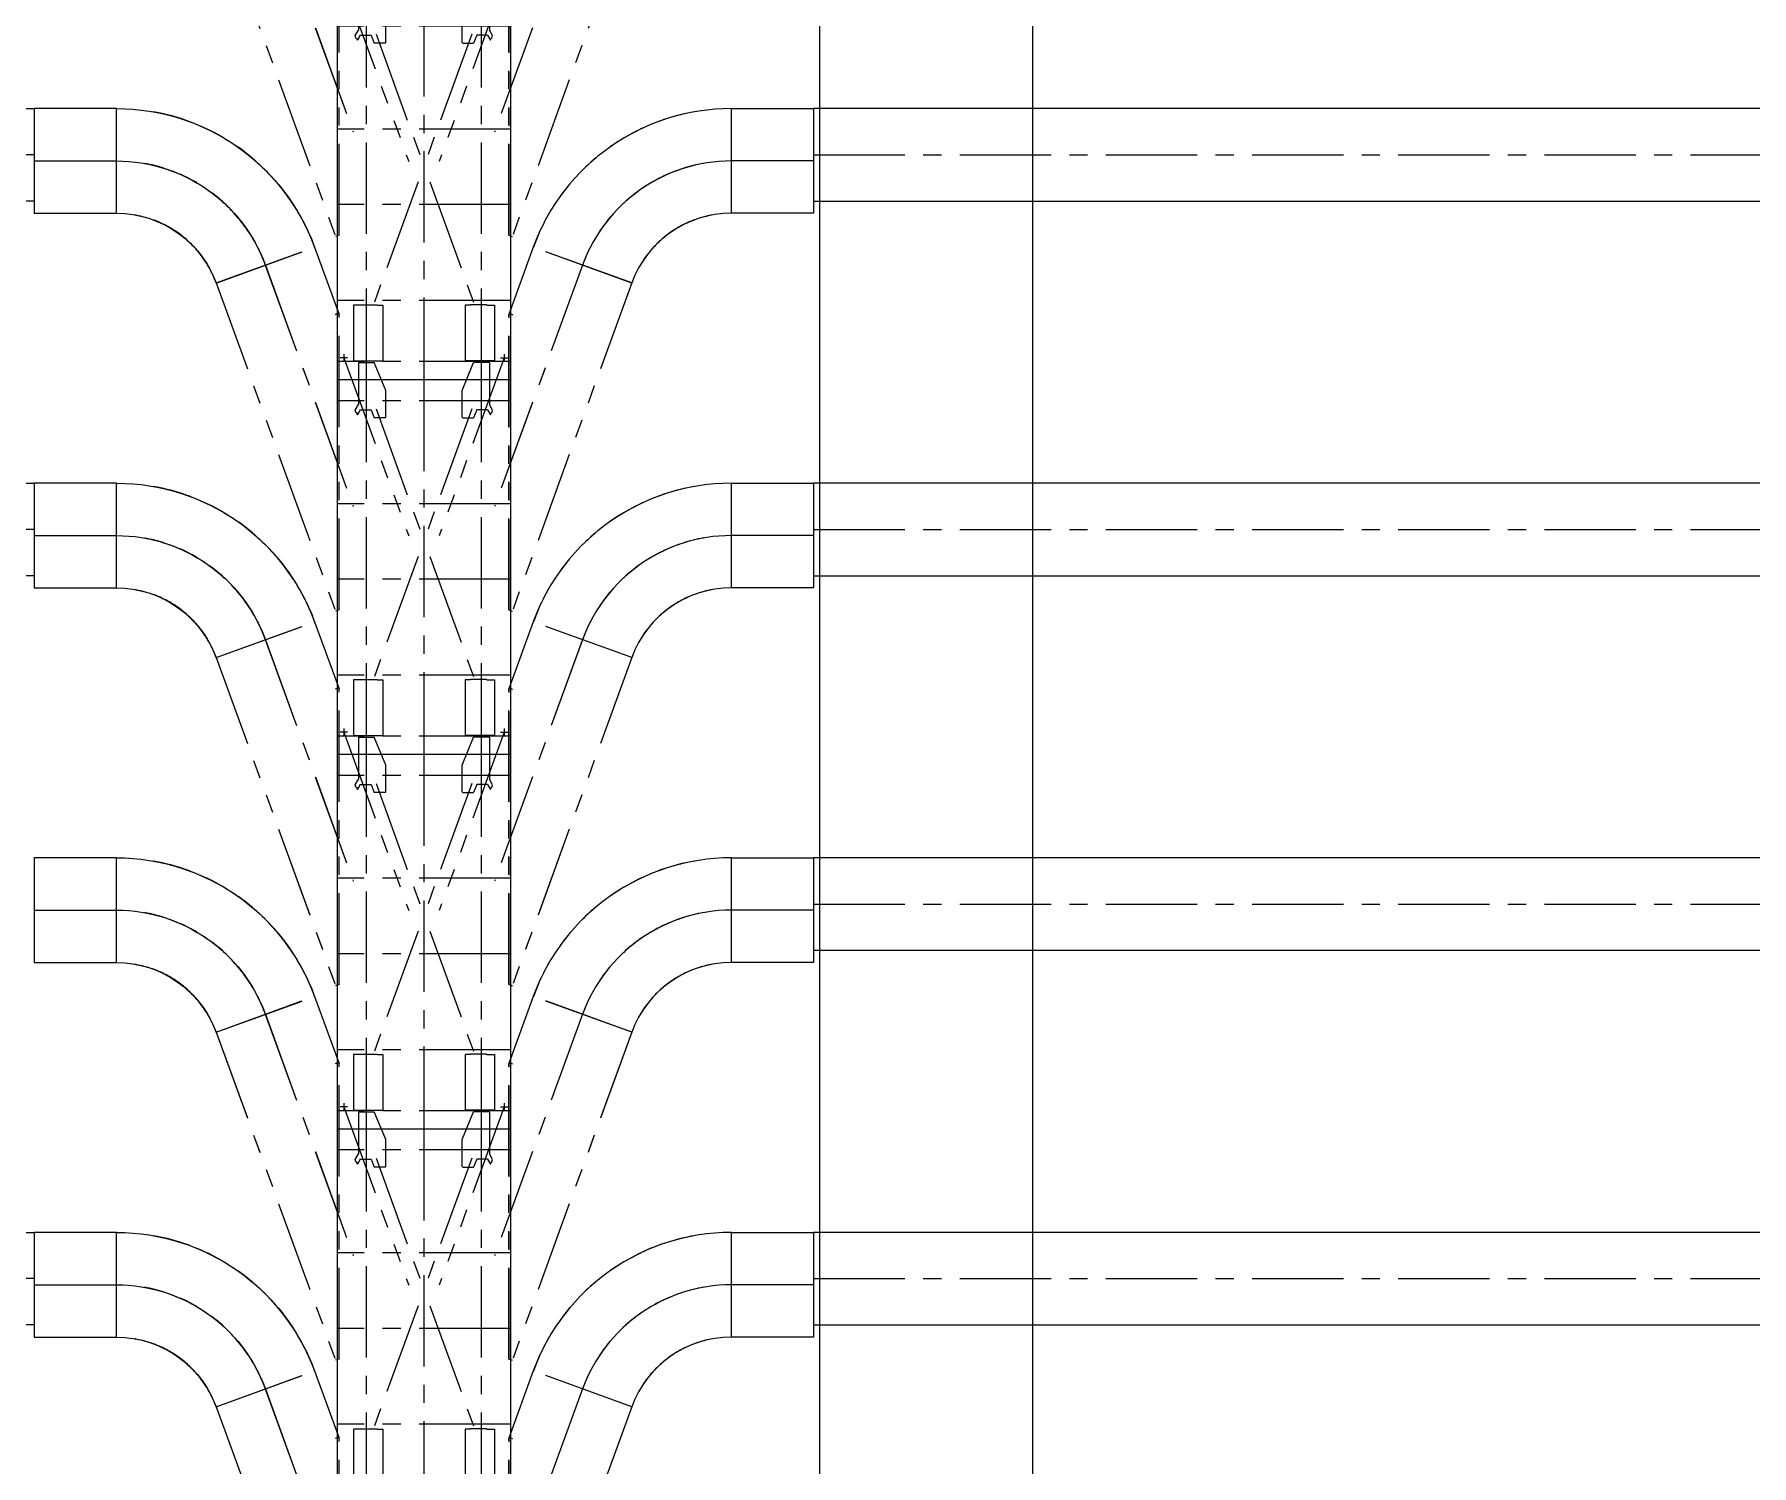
# Model space of a CAD drawing. Extents: x -40736 to 716455, y -65544 to 37405.
# Drawn here: x 340571 to 341981, y -39596 to -38420 of the extents above; entities that cross this region are included whole.
import ezdxf

# ---------------------------------------------------------------- set-up
doc = ezdxf.new("R2010")
doc.units = 0
doc.header["$LTSCALE"] = 600
doc.header["$MEASUREMENT"] = 0
doc.linetypes.add('CENTER', pattern=[2, 1.25, -0.25, 0.25, -0.25])
doc.linetypes.add('PHANTOM', pattern=[2.5, 1.25, -0.25, 0.25, -0.25, 0.25, -0.25])
doc.layers.get('0').update_dxf_attribs({"linetype": 'CONTINUOUS'})
for name, color, linetype in [('0-架台', 232, 'CONTINUOUS'), ('001', 7, 'CONTINUOUS'), ('底圖', 253, 'CONTINUOUS'), ('規劃圖', 253, 'CONTINUOUS')]:
    doc.layers.add(name, color=color, linetype=linetype)

# ---------------------------------------------------------------- blocks, each defined once
blk = doc.blocks.new('platform')
at = {"layer": '0-架台'}
blk.add_line((3250, -10894), (3250, 147292), dxfattribs=at)
blk = doc.blocks.new('HAITI-3-38')
at = {"layer": '001', "linetype": 'CENTER'}
for p, q in [((62828.775512, 101974.159575), (62888.775512, 101974.159575)), ((62858.775512, 101944.159575), (62858.775512, 102004.159575)), ((62858.775512, 100688.159575), (62858.775512, 100628.159575)), ((62828.775512, 100658.159575), (62888.775512, 100658.159575))]:
    blk.add_line(p, q, dxfattribs=at)
at = {"layer": '001', "color": 6, "linetype": 'PHANTOM'}
for p, q in [((62858.775512, 101974.159575), (64323.071035, 101441.199591)), ((62898.566799, 101852.159575), (62900.566799, 101854.159575)), ((62898.566799, 101852.159575), (62898.566799, 101724.159575)), ((62900.566799, 101854.159575), (63244.528323, 101854.159575)), ((63289.528323, 101880.140337), (63244.528323, 101854.159575)), ((63287.566799, 101838.593332), (63328.678958, 101862.329448)), ((63287.566799, 101838.593332), (63287.566799, 101749.159575)), ((63310.018704, 101874.649956), (63289.528323, 101880.140337)), ((63317.518704, 101861.659575), (63310.018704, 101874.649956)), ((63323.147869, 101864.909575), (63317.518704, 101861.659575)), ((63327.928958, 101863.628486), (63323.147869, 101864.909575)), ((63328.678958, 101862.329448), (63327.928958, 101863.628486)), ((65505.566799, 101831.409575), (65502.566799, 101829.159575)), ((65502.566799, 101829.159575), (65502.566799, 101699.159575)), ((65505.566799, 101894.159575), (65962.566799, 101894.159575)), ((65505.566799, 101831.409575), (65505.566799, 101894.159575)), ((65962.566799, 101894.159575), (65962.566799, 101654.159575)), ((63127.566799, 101629.159575), (62898.566799, 101724.159575)), ((63279.808431, 101709.177459), (64287.15892, 101342.531865)), ((63287.566799, 101749.159575), (63352.566799, 101724.159575)), ((63352.566799, 101634.159575), (63352.566799, 101724.159575)), ((64491.956855, 101364.327637), (65502.096953, 101731.988565)), ((65505.566799, 101699.159575), (65502.566799, 101699.159575)), ((65505.566799, 101699.159575), (65505.566799, 101654.159575)), ((63347.566799, 101629.159575), (63127.566799, 101629.159575)), ((63347.566799, 101629.159575), (63352.566799, 101634.159575)), ((65505.566799, 101654.159575), (65962.566799, 101654.159575)), ((63279.808431, 100923.141691), (64287.15892, 101289.787285)), ((64491.956855, 101267.991513), (65502.096953, 100900.330585)), ((62858.775512, 100658.159575), (64323.071035, 101191.11956)), ((63127.566799, 101003.159575), (62898.566799, 100908.159575)), ((63347.566799, 101003.159575), (63127.566799, 101003.159575)), ((63347.566799, 101003.159575), (63352.566799, 100998.159575)), ((63352.566799, 100998.159575), (63352.566799, 100908.159575)), ((65505.566799, 100978.159575), (65962.566799, 100978.159575)), ((65505.566799, 100933.159575), (65505.566799, 100978.159575)), ((65962.566799, 100738.159575), (65962.566799, 100978.159575)), ((62898.566799, 100780.159575), (62898.566799, 100908.159575)), ((63287.566799, 100883.159575), (63352.566799, 100908.159575)), ((63287.566799, 100793.725818), (63287.566799, 100883.159575)), ((65505.566799, 100933.159575), (65502.566799, 100933.159575)), ((65502.566799, 100803.159575), (65502.566799, 100933.159575)), ((62898.566799, 100780.159575), (62900.566799, 100778.159575)), ((62900.566799, 100778.159575), (63244.528323, 100778.159575)), ((63289.528323, 100752.178813), (63244.528323, 100778.159575)), ((63287.566799, 100793.725818), (63328.678958, 100769.989702)), ((63310.018704, 100757.669194), (63289.528323, 100752.178813)), ((63317.518704, 100770.659575), (63310.018704, 100757.669194)), ((63323.147869, 100767.409575), (63317.518704, 100770.659575)), ((63327.928958, 100768.690664), (63323.147869, 100767.409575)), ((63328.678958, 100769.989702), (63327.928958, 100768.690664)), ((65505.566799, 100800.909575), (65502.566799, 100803.159575)), ((65505.566799, 100800.909575), (65505.566799, 100738.159575)), ((65505.566799, 100738.159575), (65962.566799, 100738.159575))]:
    blk.add_line(p, q, dxfattribs=at)
at = {"layer": '001', "color": 3}
for p, q in [((63040.666799, 102026.159575), (66117.566799, 102026.159575)), ((63040.666799, 102026.159575), (63040.666799, 100606.159575)), ((66117.566799, 102026.159575), (66117.566799, 100606.159575)), ((66117.566799, 100606.159575), (63040.666799, 100606.159575))]:
    blk.add_line(p, q, dxfattribs=at)
at = {"layer": '001', "color": 2, "linetype": 'CENTER'}
for p, q in [((63212.566799, 102026.159575), (63212.566799, 100606.159575)), ((64058.09228, 102026.159575), (64058.09228, 100606.159575)), ((64678.09228, 102026.159575), (64678.09228, 100606.159575)), ((65465.566799, 102026.159575), (65465.566799, 100606.159575)), ((65967.566799, 102026.159575), (65967.566799, 100606.159575)), ((66117.566799, 101789.159575), (63040.666799, 101789.159575)), ((63040.666799, 101316.159575), (66117.566799, 101316.159575)), ((66117.566799, 100843.159575), (63040.666799, 100843.159575))]:
    blk.add_line(p, q, dxfattribs=at)
blk = doc.blocks.new('HAITI-3-39')
at = {"layer": '001', "linetype": 'CENTER'}
for p, q in [((59751.875512, 101974.159575), (59811.875512, 101974.159575)), ((59781.875512, 101944.159575), (59781.875512, 102004.159575)), ((59781.875512, 100688.159575), (59781.875512, 100628.159575)), ((59751.875512, 100658.159575), (59811.875512, 100658.159575))]:
    blk.add_line(p, q, dxfattribs=at)
at = {"layer": '001', "color": 6, "linetype": 'PHANTOM'}
for p, q in [((59781.875512, 101974.159575), (61246.171035, 101441.199591)), ((59821.666799, 101852.159575), (59823.666799, 101854.159575)), ((59821.666799, 101852.159575), (59821.666799, 101724.159575)), ((59823.666799, 101854.159575), (60167.628323, 101854.159575)), ((60212.628323, 101880.140337), (60167.628323, 101854.159575)), ((60210.666799, 101838.593332), (60251.778958, 101862.329448)), ((60210.666799, 101838.593332), (60210.666799, 101749.159575)), ((60233.118704, 101874.649956), (60212.628323, 101880.140337)), ((60240.618704, 101861.659575), (60233.118704, 101874.649956)), ((60246.247869, 101864.909575), (60240.618704, 101861.659575)), ((60251.028958, 101863.628486), (60246.247869, 101864.909575)), ((60251.778958, 101862.329448), (60251.028958, 101863.628486)), ((62428.666799, 101831.409575), (62425.666799, 101829.159575)), ((62425.666799, 101829.159575), (62425.666799, 101699.159575)), ((62428.666799, 101894.159575), (62885.666799, 101894.159575)), ((62428.666799, 101831.409575), (62428.666799, 101894.159575)), ((62885.666799, 101894.159575), (62885.666799, 101654.159575)), ((60050.666799, 101629.159575), (59821.666799, 101724.159575)), ((60202.908431, 101709.177459), (61210.25892, 101342.531865)), ((60210.666799, 101749.159575), (60275.666799, 101724.159575)), ((60275.666799, 101634.159575), (60275.666799, 101724.159575)), ((61415.056855, 101364.327637), (62425.196953, 101731.988565)), ((62428.666799, 101699.159575), (62425.666799, 101699.159575)), ((62428.666799, 101699.159575), (62428.666799, 101654.159575)), ((60270.666799, 101629.159575), (60050.666799, 101629.159575)), ((60270.666799, 101629.159575), (60275.666799, 101634.159575)), ((62428.666799, 101654.159575), (62885.666799, 101654.159575)), ((60202.908431, 100923.141691), (61210.25892, 101289.787285)), ((61415.056855, 101267.991513), (62425.196953, 100900.330585)), ((59781.875512, 100658.159575), (61246.171035, 101191.11956)), ((60050.666799, 101003.159575), (59821.666799, 100908.159575)), ((60270.666799, 101003.159575), (60050.666799, 101003.159575)), ((60270.666799, 101003.159575), (60275.666799, 100998.159575)), ((60275.666799, 100998.159575), (60275.666799, 100908.159575)), ((62428.666799, 100978.159575), (62885.666799, 100978.159575)), ((62428.666799, 100933.159575), (62428.666799, 100978.159575)), ((62885.666799, 100738.159575), (62885.666799, 100978.159575)), ((59821.666799, 100780.159575), (59821.666799, 100908.159575)), ((60210.666799, 100883.159575), (60275.666799, 100908.159575)), ((60210.666799, 100793.725818), (60210.666799, 100883.159575)), ((62428.666799, 100933.159575), (62425.666799, 100933.159575)), ((62425.666799, 100803.159575), (62425.666799, 100933.159575)), ((59821.666799, 100780.159575), (59823.666799, 100778.159575)), ((59823.666799, 100778.159575), (60167.628323, 100778.159575)), ((60212.628323, 100752.178813), (60167.628323, 100778.159575)), ((60210.666799, 100793.725818), (60251.778958, 100769.989702)), ((60233.118704, 100757.669194), (60212.628323, 100752.178813)), ((60240.618704, 100770.659575), (60233.118704, 100757.669194)), ((60246.247869, 100767.409575), (60240.618704, 100770.659575)), ((60251.028958, 100768.690664), (60246.247869, 100767.409575)), ((60251.778958, 100769.989702), (60251.028958, 100768.690664)), ((62428.666799, 100800.909575), (62425.666799, 100803.159575)), ((62428.666799, 100800.909575), (62428.666799, 100738.159575)), ((62428.666799, 100738.159575), (62885.666799, 100738.159575))]:
    blk.add_line(p, q, dxfattribs=at)
at = {"layer": '001', "color": 3}
for p, q in [((59963.766799, 102026.159575), (63040.666799, 102026.159575)), ((59963.766799, 102026.159575), (59963.766799, 100606.159575)), ((63040.666799, 102026.159575), (63040.666799, 100606.159575)), ((63040.666799, 100606.159575), (59963.766799, 100606.159575))]:
    blk.add_line(p, q, dxfattribs=at)
at = {"layer": '001', "color": 2, "linetype": 'CENTER'}
for p, q in [((60135.666799, 102026.159575), (60135.666799, 100606.159575)), ((60981.19228, 102026.159575), (60981.19228, 100606.159575)), ((61601.19228, 102026.159575), (61601.19228, 100606.159575)), ((62388.666799, 102026.159575), (62388.666799, 100606.159575)), ((62890.666799, 102026.159575), (62890.666799, 100606.159575)), ((63040.666799, 101789.159575), (59963.766799, 101789.159575)), ((59963.766799, 101316.159575), (63040.666799, 101316.159575)), ((63040.666799, 100843.159575), (59963.766799, 100843.159575))]:
    blk.add_line(p, q, dxfattribs=at)
blk = doc.blocks.new('HAITI-3-40')
at = {"layer": '001', "linetype": 'CENTER'}
for p, q in [((56674.975512, 101974.159575), (56734.975512, 101974.159575)), ((56704.975512, 101944.159575), (56704.975512, 102004.159575)), ((56704.975512, 100688.159575), (56704.975512, 100628.159575)), ((56674.975512, 100658.159575), (56734.975512, 100658.159575))]:
    blk.add_line(p, q, dxfattribs=at)
at = {"layer": '001', "color": 6, "linetype": 'PHANTOM'}
for p, q in [((56704.975512, 101974.159575), (58169.271035, 101441.199591)), ((56744.766799, 101852.159575), (56746.766799, 101854.159575)), ((56744.766799, 101852.159575), (56744.766799, 101724.159575)), ((56746.766799, 101854.159575), (57090.728323, 101854.159575)), ((57135.728323, 101880.140337), (57090.728323, 101854.159575)), ((57133.766799, 101838.593332), (57174.878958, 101862.329448)), ((57133.766799, 101838.593332), (57133.766799, 101749.159575)), ((57156.218704, 101874.649956), (57135.728323, 101880.140337)), ((57163.718704, 101861.659575), (57156.218704, 101874.649956)), ((57169.347869, 101864.909575), (57163.718704, 101861.659575)), ((57174.128958, 101863.628486), (57169.347869, 101864.909575)), ((57174.878958, 101862.329448), (57174.128958, 101863.628486)), ((59351.766799, 101831.409575), (59348.766799, 101829.159575)), ((59348.766799, 101829.159575), (59348.766799, 101699.159575)), ((59351.766799, 101894.159575), (59808.766799, 101894.159575)), ((59351.766799, 101831.409575), (59351.766799, 101894.159575)), ((59808.766799, 101894.159575), (59808.766799, 101654.159575)), ((56973.766799, 101629.159575), (56744.766799, 101724.159575)), ((57126.008431, 101709.177459), (58133.35892, 101342.531865)), ((57133.766799, 101749.159575), (57198.766799, 101724.159575)), ((57198.766799, 101634.159575), (57198.766799, 101724.159575)), ((58338.156855, 101364.327637), (59348.296953, 101731.988565)), ((59351.766799, 101699.159575), (59348.766799, 101699.159575)), ((59351.766799, 101699.159575), (59351.766799, 101654.159575)), ((57193.766799, 101629.159575), (56973.766799, 101629.159575)), ((57193.766799, 101629.159575), (57198.766799, 101634.159575)), ((59351.766799, 101654.159575), (59808.766799, 101654.159575)), ((57126.008431, 100923.141691), (58133.35892, 101289.787285)), ((58338.156855, 101267.991513), (59348.296953, 100900.330585)), ((56704.975512, 100658.159575), (58169.271035, 101191.11956)), ((56973.766799, 101003.159575), (56744.766799, 100908.159575)), ((57193.766799, 101003.159575), (56973.766799, 101003.159575)), ((57193.766799, 101003.159575), (57198.766799, 100998.159575)), ((57198.766799, 100998.159575), (57198.766799, 100908.159575)), ((59351.766799, 100978.159575), (59808.766799, 100978.159575)), ((59351.766799, 100933.159575), (59351.766799, 100978.159575)), ((59808.766799, 100738.159575), (59808.766799, 100978.159575)), ((56744.766799, 100780.159575), (56744.766799, 100908.159575)), ((57133.766799, 100883.159575), (57198.766799, 100908.159575)), ((57133.766799, 100793.725818), (57133.766799, 100883.159575)), ((59351.766799, 100933.159575), (59348.766799, 100933.159575)), ((59348.766799, 100803.159575), (59348.766799, 100933.159575)), ((56744.766799, 100780.159575), (56746.766799, 100778.159575)), ((56746.766799, 100778.159575), (57090.728323, 100778.159575)), ((57135.728323, 100752.178813), (57090.728323, 100778.159575)), ((57133.766799, 100793.725818), (57174.878958, 100769.989702)), ((57156.218704, 100757.669194), (57135.728323, 100752.178813)), ((57163.718704, 100770.659575), (57156.218704, 100757.669194)), ((57169.347869, 100767.409575), (57163.718704, 100770.659575)), ((57174.128958, 100768.690664), (57169.347869, 100767.409575)), ((57174.878958, 100769.989702), (57174.128958, 100768.690664)), ((59351.766799, 100800.909575), (59348.766799, 100803.159575)), ((59351.766799, 100800.909575), (59351.766799, 100738.159575)), ((59351.766799, 100738.159575), (59808.766799, 100738.159575))]:
    blk.add_line(p, q, dxfattribs=at)
at = {"layer": '001', "color": 3}
for p, q in [((56886.866799, 102026.159575), (59963.766799, 102026.159575)), ((56886.866799, 102026.159575), (56886.866799, 100606.159575)), ((59963.766799, 102026.159575), (59963.766799, 100606.159575)), ((59963.766799, 100606.159575), (56886.866799, 100606.159575))]:
    blk.add_line(p, q, dxfattribs=at)
at = {"layer": '001', "color": 2, "linetype": 'CENTER'}
for p, q in [((57058.766799, 102026.159575), (57058.766799, 100606.159575)), ((57904.29228, 102026.159575), (57904.29228, 100606.159575)), ((58524.29228, 102026.159575), (58524.29228, 100606.159575)), ((59311.766799, 102026.159575), (59311.766799, 100606.159575)), ((59813.766799, 102026.159575), (59813.766799, 100606.159575)), ((59963.766799, 101789.159575), (56886.866799, 101789.159575)), ((56886.866799, 101316.159575), (59963.766799, 101316.159575)), ((59963.766799, 100843.159575), (56886.866799, 100843.159575))]:
    blk.add_line(p, q, dxfattribs=at)
blk = doc.blocks.new('HAITI-3-41')
at = {"layer": '001', "linetype": 'CENTER'}
for p, q in [((53598.075512, 101974.159575), (53658.075512, 101974.159575)), ((53628.075512, 101944.159575), (53628.075512, 102004.159575)), ((53628.075512, 100688.159575), (53628.075512, 100628.159575)), ((53598.075512, 100658.159575), (53658.075512, 100658.159575))]:
    blk.add_line(p, q, dxfattribs=at)
at = {"layer": '001', "color": 6, "linetype": 'PHANTOM'}
for p, q in [((53628.075512, 101974.159575), (55092.371035, 101441.199591)), ((53667.866799, 101852.159575), (53669.866799, 101854.159575)), ((53667.866799, 101852.159575), (53667.866799, 101724.159575)), ((53669.866799, 101854.159575), (54013.828323, 101854.159575)), ((54058.828323, 101880.140337), (54013.828323, 101854.159575)), ((54056.866799, 101838.593332), (54097.978958, 101862.329448)), ((54056.866799, 101838.593332), (54056.866799, 101749.159575)), ((54079.318704, 101874.649956), (54058.828323, 101880.140337)), ((54086.818704, 101861.659575), (54079.318704, 101874.649956)), ((54092.447869, 101864.909575), (54086.818704, 101861.659575)), ((54097.228958, 101863.628486), (54092.447869, 101864.909575)), ((54097.978958, 101862.329448), (54097.228958, 101863.628486)), ((56274.866799, 101831.409575), (56271.866799, 101829.159575)), ((56271.866799, 101829.159575), (56271.866799, 101699.159575)), ((56274.866799, 101894.159575), (56731.866799, 101894.159575)), ((56274.866799, 101831.409575), (56274.866799, 101894.159575)), ((56731.866799, 101894.159575), (56731.866799, 101654.159575)), ((53896.866799, 101629.159575), (53667.866799, 101724.159575)), ((54049.108431, 101709.177459), (55056.45892, 101342.531865)), ((54056.866799, 101749.159575), (54121.866799, 101724.159575)), ((54121.866799, 101634.159575), (54121.866799, 101724.159575)), ((55261.256855, 101364.327637), (56271.396953, 101731.988565)), ((56274.866799, 101699.159575), (56271.866799, 101699.159575)), ((56274.866799, 101699.159575), (56274.866799, 101654.159575)), ((54116.866799, 101629.159575), (53896.866799, 101629.159575)), ((54116.866799, 101629.159575), (54121.866799, 101634.159575)), ((56274.866799, 101654.159575), (56731.866799, 101654.159575)), ((54049.108431, 100923.141691), (55056.45892, 101289.787285)), ((55261.256855, 101267.991513), (56271.396953, 100900.330585)), ((53628.075512, 100658.159575), (55092.371035, 101191.11956)), ((53896.866799, 101003.159575), (53667.866799, 100908.159575)), ((54116.866799, 101003.159575), (53896.866799, 101003.159575)), ((54116.866799, 101003.159575), (54121.866799, 100998.159575)), ((54121.866799, 100998.159575), (54121.866799, 100908.159575)), ((56274.866799, 100978.159575), (56731.866799, 100978.159575)), ((56274.866799, 100933.159575), (56274.866799, 100978.159575)), ((56731.866799, 100738.159575), (56731.866799, 100978.159575)), ((53667.866799, 100780.159575), (53667.866799, 100908.159575)), ((54056.866799, 100883.159575), (54121.866799, 100908.159575)), ((54056.866799, 100793.725818), (54056.866799, 100883.159575)), ((56274.866799, 100933.159575), (56271.866799, 100933.159575)), ((56271.866799, 100803.159575), (56271.866799, 100933.159575)), ((53667.866799, 100780.159575), (53669.866799, 100778.159575)), ((53669.866799, 100778.159575), (54013.828323, 100778.159575)), ((54058.828323, 100752.178813), (54013.828323, 100778.159575)), ((54056.866799, 100793.725818), (54097.978958, 100769.989702)), ((54079.318704, 100757.669194), (54058.828323, 100752.178813)), ((54086.818704, 100770.659575), (54079.318704, 100757.669194)), ((54092.447869, 100767.409575), (54086.818704, 100770.659575)), ((54097.228958, 100768.690664), (54092.447869, 100767.409575)), ((54097.978958, 100769.989702), (54097.228958, 100768.690664)), ((56274.866799, 100800.909575), (56271.866799, 100803.159575)), ((56274.866799, 100800.909575), (56274.866799, 100738.159575)), ((56274.866799, 100738.159575), (56731.866799, 100738.159575))]:
    blk.add_line(p, q, dxfattribs=at)
at = {"layer": '001', "color": 3}
for p, q in [((53809.966799, 102026.159575), (56886.866799, 102026.159575)), ((53809.966799, 102026.159575), (53809.966799, 100606.159575)), ((56886.866799, 102026.159575), (56886.866799, 100606.159575)), ((56886.866799, 100606.159575), (53809.966799, 100606.159575))]:
    blk.add_line(p, q, dxfattribs=at)
at = {"layer": '001', "color": 2, "linetype": 'CENTER'}
for p, q in [((53981.866799, 102026.159575), (53981.866799, 100606.159575)), ((54827.39228, 102026.159575), (54827.39228, 100606.159575)), ((55447.39228, 102026.159575), (55447.39228, 100606.159575)), ((56234.866799, 102026.159575), (56234.866799, 100606.159575)), ((56736.866799, 102026.159575), (56736.866799, 100606.159575)), ((56886.866799, 101789.159575), (53809.966799, 101789.159575)), ((53809.966799, 101316.159575), (56886.866799, 101316.159575)), ((56886.866799, 100843.159575), (53809.966799, 100843.159575))]:
    blk.add_line(p, q, dxfattribs=at)
blk = doc.blocks.new('1U0032-ASY-C01-NHX-1-174')
at = {"layer": '001', "color": 10, "linetype": 'PHANTOM'}
for p, q in [((65322.308773, 103022.144581), (65028.257457, 102213.977629)), ((65322.160978, 103022.198374), (68017.018782, 102041.350355)), ((65027.937644, 102214.094031), (65580.000522, 102013.159575)), ((68011.489792, 102026.159575), (65544.283312, 102026.159575)), ((65572.287842, 102015.966765), (65582.548452, 102044.157535)), ((68006.758172, 102013.159575), (65580.000522, 102013.159575)), ((68006.758172, 102013.159575), (68017.018782, 102041.350355))]:
    blk.add_line(p, q, dxfattribs=at)
at = {"layer": '001', "color": 2, "linetype": 'CENTER'}
blk.add_line((65175.009541, 102618.160683), (67158.691272, 101896.159575), dxfattribs=at)
at = {"layer": '001', "color": 10, "linetype": 'PHANTOM'}
for radius, end in [(870, 249.994821), (1730, 249.994364)]:
    blk.add_arc((65619.792397, 103839.704055), radius, 190.120183, end, dxfattribs=at)
at = {"layer": '001', "color": 2, "linetype": 'CENTER'}
blk.add_arc((65619.792397, 103839.704055), 1300, 190.120183, 249.992652, dxfattribs=at)
blk = doc.blocks.new('1U0032-ASY-C01-NHX-1-175')
at = {"layer": '001', "color": 2, "linetype": 'CENTER'}
blk.add_line((65175.009541, 100014.158467), (67158.691272, 100736.159575), dxfattribs=at)
at = {"layer": '001', "color": 10, "linetype": 'PHANTOM'}
for p, q in [((65027.937644, 100418.225119), (65580.000522, 100619.159575)), ((65322.160978, 99610.120776), (68017.018782, 100590.968795)), ((68011.489792, 100606.159575), (65544.283312, 100606.159575)), ((65572.287842, 100616.352385), (65582.548452, 100588.161615)), ((68006.758172, 100619.159575), (65580.000522, 100619.159575)), ((68006.758172, 100619.159575), (68017.018782, 100590.968795)), ((65322.308773, 99610.174569), (65028.257457, 100418.341521))]:
    blk.add_line(p, q, dxfattribs=at)
for radius, start in [(1730, 110.005636), (870, 110.005179)]:
    blk.add_arc((65619.792397, 98792.615095), radius, start, 169.879817, dxfattribs=at)
at = {"layer": '001', "color": 2, "linetype": 'CENTER'}
blk.add_arc((65619.792397, 98792.615095), 1300, 110.007348, 169.879817, dxfattribs=at)
blk = doc.blocks.new('1U0032-ASY-C01-NHX-1-176')
at = {"layer": '001', "color": 10, "linetype": 'PHANTOM'}
for p, q in [((62245.408773, 103022.144581), (61951.357457, 102213.977629)), ((62245.260978, 103022.198374), (64940.118782, 102041.350355)), ((61951.037644, 102214.094031), (62503.100522, 102013.159575)), ((64934.589792, 102026.159575), (62467.383312, 102026.159575)), ((62495.387842, 102015.966765), (62505.648452, 102044.157535)), ((64929.858172, 102013.159575), (62503.100522, 102013.159575)), ((64929.858172, 102013.159575), (64940.118782, 102041.350355))]:
    blk.add_line(p, q, dxfattribs=at)
at = {"layer": '001', "color": 2, "linetype": 'CENTER'}
blk.add_line((62098.109541, 102618.160683), (64081.791272, 101896.159575), dxfattribs=at)
at = {"layer": '001', "color": 10, "linetype": 'PHANTOM'}
for radius, end in [(870, 249.994821), (1730, 249.994364)]:
    blk.add_arc((62542.892397, 103839.704055), radius, 190.120183, end, dxfattribs=at)
at = {"layer": '001', "color": 2, "linetype": 'CENTER'}
blk.add_arc((62542.892397, 103839.704055), 1300, 190.120183, 249.992652, dxfattribs=at)
blk = doc.blocks.new('1U0032-ASY-C01-NHX-1-177')
at = {"layer": '001', "color": 2, "linetype": 'CENTER'}
blk.add_line((62098.109541, 100014.158467), (64081.791272, 100736.159575), dxfattribs=at)
at = {"layer": '001', "color": 10, "linetype": 'PHANTOM'}
for p, q in [((61951.037644, 100418.225119), (62503.100522, 100619.159575)), ((62245.260978, 99610.120776), (64940.118782, 100590.968795)), ((64934.589792, 100606.159575), (62467.383312, 100606.159575)), ((62495.387842, 100616.352385), (62505.648452, 100588.161615)), ((64929.858172, 100619.159575), (62503.100522, 100619.159575)), ((64929.858172, 100619.159575), (64940.118782, 100590.968795)), ((62245.408773, 99610.174569), (61951.357457, 100418.341521))]:
    blk.add_line(p, q, dxfattribs=at)
for radius, start in [(1730, 110.005636), (870, 110.005179)]:
    blk.add_arc((62542.892397, 98792.615095), radius, start, 169.879817, dxfattribs=at)
at = {"layer": '001', "color": 2, "linetype": 'CENTER'}
blk.add_arc((62542.892397, 98792.615095), 1300, 110.007348, 169.879817, dxfattribs=at)
blk = doc.blocks.new('1U0032-ASY-C01-NHX-1-178')
at = {"layer": '001', "color": 10, "linetype": 'PHANTOM'}
for p, q in [((59168.508773, 103022.144581), (58874.457457, 102213.977629)), ((59168.360978, 103022.198374), (61863.218782, 102041.350355)), ((58874.137644, 102214.094031), (59426.200522, 102013.159575)), ((61857.689792, 102026.159575), (59390.483312, 102026.159575)), ((59418.487842, 102015.966765), (59428.748452, 102044.157535)), ((61852.958172, 102013.159575), (59426.200522, 102013.159575)), ((61852.958172, 102013.159575), (61863.218782, 102041.350355))]:
    blk.add_line(p, q, dxfattribs=at)
at = {"layer": '001', "color": 2, "linetype": 'CENTER'}
blk.add_line((59021.209541, 102618.160683), (61004.891272, 101896.159575), dxfattribs=at)
at = {"layer": '001', "color": 10, "linetype": 'PHANTOM'}
for radius, end in [(870, 249.994821), (1730, 249.994364)]:
    blk.add_arc((59465.992397, 103839.704055), radius, 190.120183, end, dxfattribs=at)
at = {"layer": '001', "color": 2, "linetype": 'CENTER'}
blk.add_arc((59465.992397, 103839.704055), 1300, 190.120183, 249.992652, dxfattribs=at)
blk = doc.blocks.new('1U0032-ASY-C01-NHX-1-179')
at = {"layer": '001', "color": 2, "linetype": 'CENTER'}
blk.add_line((59021.209541, 100014.158467), (61004.891272, 100736.159575), dxfattribs=at)
at = {"layer": '001', "color": 10, "linetype": 'PHANTOM'}
for p, q in [((58874.137644, 100418.225119), (59426.200522, 100619.159575)), ((59168.360978, 99610.120776), (61863.218782, 100590.968795)), ((61857.689792, 100606.159575), (59390.483312, 100606.159575)), ((59418.487842, 100616.352385), (59428.748452, 100588.161615)), ((61852.958172, 100619.159575), (59426.200522, 100619.159575)), ((61852.958172, 100619.159575), (61863.218782, 100590.968795)), ((59168.508773, 99610.174569), (58874.457457, 100418.341521))]:
    blk.add_line(p, q, dxfattribs=at)
for radius, start in [(1730, 110.005636), (870, 110.005179)]:
    blk.add_arc((59465.992397, 98792.615095), radius, start, 169.879817, dxfattribs=at)
at = {"layer": '001', "color": 2, "linetype": 'CENTER'}
blk.add_arc((59465.992397, 98792.615095), 1300, 110.007348, 169.879817, dxfattribs=at)
blk = doc.blocks.new('1U0032-ASY-C01-NHX-1-180')
at = {"layer": '001', "color": 10, "linetype": 'PHANTOM'}
for p, q in [((56091.608773, 103022.144581), (55797.557457, 102213.977629)), ((56091.460978, 103022.198374), (58786.318782, 102041.350355)), ((55797.237644, 102214.094031), (56349.300522, 102013.159575)), ((58780.789792, 102026.159575), (56313.583312, 102026.159575)), ((56341.587842, 102015.966765), (56351.848452, 102044.157535)), ((58776.058172, 102013.159575), (56349.300522, 102013.159575)), ((58776.058172, 102013.159575), (58786.318782, 102041.350355))]:
    blk.add_line(p, q, dxfattribs=at)
at = {"layer": '001', "color": 2, "linetype": 'CENTER'}
blk.add_line((55944.309541, 102618.160683), (57927.991272, 101896.159575), dxfattribs=at)
at = {"layer": '001', "color": 10, "linetype": 'PHANTOM'}
for radius, end in [(870, 249.994821), (1730, 249.994364)]:
    blk.add_arc((56389.092397, 103839.704055), radius, 190.120183, end, dxfattribs=at)
at = {"layer": '001', "color": 2, "linetype": 'CENTER'}
blk.add_arc((56389.092397, 103839.704055), 1300, 190.120183, 249.992652, dxfattribs=at)
blk = doc.blocks.new('1U0032-ASY-C01-NHX-1-181')
at = {"layer": '001', "color": 2, "linetype": 'CENTER'}
blk.add_line((55944.309541, 100014.158467), (57927.991272, 100736.159575), dxfattribs=at)
at = {"layer": '001', "color": 10, "linetype": 'PHANTOM'}
for p, q in [((55797.237644, 100418.225119), (56349.300522, 100619.159575)), ((56091.460978, 99610.120776), (58786.318782, 100590.968795)), ((58780.789792, 100606.159575), (56313.583312, 100606.159575)), ((56341.587842, 100616.352385), (56351.848452, 100588.161615)), ((58776.058172, 100619.159575), (56349.300522, 100619.159575)), ((58776.058172, 100619.159575), (58786.318782, 100590.968795)), ((56091.608773, 99610.174569), (55797.557457, 100418.341521))]:
    blk.add_line(p, q, dxfattribs=at)
for radius, start in [(1730, 110.005636), (870, 110.005179)]:
    blk.add_arc((56389.092397, 98792.615095), radius, start, 169.879817, dxfattribs=at)
at = {"layer": '001', "color": 2, "linetype": 'CENTER'}
blk.add_arc((56389.092397, 98792.615095), 1300, 110.007348, 169.879817, dxfattribs=at)
blk = doc.blocks.new('1U0032-ASY-C01-NHX-1-182')
at = {"layer": '001', "color": 10, "linetype": 'PHANTOM'}
for p, q in [((53014.708773, 103022.144581), (52720.657457, 102213.977629)), ((53014.560978, 103022.198374), (55709.418782, 102041.350355)), ((52720.337644, 102214.094031), (53272.400522, 102013.159575)), ((55703.889792, 102026.159575), (53236.683312, 102026.159575)), ((53264.687842, 102015.966765), (53274.948452, 102044.157535)), ((55699.158172, 102013.159575), (53272.400522, 102013.159575)), ((55699.158172, 102013.159575), (55709.418782, 102041.350355))]:
    blk.add_line(p, q, dxfattribs=at)
at = {"layer": '001', "color": 2, "linetype": 'CENTER'}
blk.add_line((52867.409541, 102618.160683), (54851.091272, 101896.159575), dxfattribs=at)
at = {"layer": '001', "color": 10, "linetype": 'PHANTOM'}
for radius, end in [(870, 249.994821), (1730, 249.994364)]:
    blk.add_arc((53312.192397, 103839.704055), radius, 190.120183, end, dxfattribs=at)
at = {"layer": '001', "color": 2, "linetype": 'CENTER'}
blk.add_arc((53312.192397, 103839.704055), 1300, 190.120183, 249.992652, dxfattribs=at)
blk = doc.blocks.new('1U0032-ASY-C01-NHX-1-183')
at = {"layer": '001', "color": 2, "linetype": 'CENTER'}
blk.add_line((52867.409541, 100014.158467), (54851.091272, 100736.159575), dxfattribs=at)
at = {"layer": '001', "color": 10, "linetype": 'PHANTOM'}
for p, q in [((52720.337644, 100418.225119), (53272.400522, 100619.159575)), ((53014.560978, 99610.120776), (55709.418782, 100590.968795)), ((55703.889792, 100606.159575), (53236.683312, 100606.159575)), ((53264.687842, 100616.352385), (53274.948452, 100588.161615)), ((55699.158172, 100619.159575), (53272.400522, 100619.159575)), ((55699.158172, 100619.159575), (55709.418782, 100590.968795)), ((53014.708773, 99610.174569), (52720.657457, 100418.341521))]:
    blk.add_line(p, q, dxfattribs=at)
for radius, start in [(1730, 110.005636), (870, 110.005179)]:
    blk.add_arc((53312.192397, 98792.615095), radius, start, 169.879817, dxfattribs=at)
at = {"layer": '001', "color": 2, "linetype": 'CENTER'}
blk.add_arc((53312.192397, 98792.615095), 1300, 110.007348, 169.879817, dxfattribs=at)
blk = doc.blocks.new('A$C012B47A8')
at = {"layer": '001', "color": 0, "linetype": 'ByBlock'}
for name in ['1U0032-ASY-C01-NHX-1-182', '1U0032-ASY-C01-NHX-1-180', '1U0032-ASY-C01-NHX-1-178', '1U0032-ASY-C01-NHX-1-176', '1U0032-ASY-C01-NHX-1-174', 'HAITI-3-41', 'HAITI-3-40', 'HAITI-3-39', 'HAITI-3-38', '1U0032-ASY-C01-NHX-1-183', '1U0032-ASY-C01-NHX-1-181', '1U0032-ASY-C01-NHX-1-179', '1U0032-ASY-C01-NHX-1-177', '1U0032-ASY-C01-NHX-1-175']:
    blk.add_blockref(name, (3024, -81166), dxfattribs=at)
blk = doc.blocks.new('1U0032-ASY-C01-NHX-1-110')
at = {"layer": '001', "color": 10, "linetype": 'PHANTOM'}
for p, q in [((163783.108773, 103022.144581), (163489.057457, 102213.977629)), ((163782.960978, 103022.198374), (166477.818782, 102041.350355)), ((163488.737644, 102214.094031), (164040.800522, 102013.159575)), ((166472.289792, 102026.159575), (164005.083312, 102026.159575)), ((164033.087842, 102015.966765), (164043.348452, 102044.157535)), ((166467.558172, 102013.159575), (164040.800522, 102013.159575)), ((166467.558172, 102013.159575), (166477.818782, 102041.350355))]:
    blk.add_line(p, q, dxfattribs=at)
at = {"layer": '001', "color": 2, "linetype": 'CENTER'}
blk.add_line((163635.809541, 102618.160683), (165619.491272, 101896.159575), dxfattribs=at)
at = {"layer": '001', "color": 10, "linetype": 'PHANTOM'}
for radius, end in [(870, 249.994821), (1730, 249.994364)]:
    blk.add_arc((164080.592397, 103839.704055), radius, 190.120183, end, dxfattribs=at)
at = {"layer": '001', "color": 2, "linetype": 'CENTER'}
blk.add_arc((164080.592397, 103839.704055), 1300, 190.120183, 249.992652, dxfattribs=at)
blk = doc.blocks.new('A$C57F237C1')
blk.add_line((3661, 41), (3661, 716))
blk.add_lwpolyline([(3231, 716), (4091, 716), (4091, 41), (3231, 41)], close=True)
for radius in [1730, 1300, 870]:
    blk.add_arc((2361, 716), radius, 0, 69.9944)
at = {"layer": '001', "color": 0, "linetype": 'ByBlock', "rotation": 180}
blk.add_blockref('1U0032-ASY-C01-NHX-1-110', (166442, 104556), dxfattribs=at)
blk = doc.blocks.new('A$C3EFB54C0')
at = {"color": 2, "linetype": 'CENTER'}
blk.add_line((380, 19301), (380, 8992), dxfattribs=at)
at = {"color": 3}
blk.add_lwpolyline([(760, 19301), (0, 19301), (0, 8992), (760, 8992)], close=True, dxfattribs=at)
blk = doc.blocks.new('A$C674754AC')
at = {"xscale": -1, "rotation": 180}
for name, p in [('A$C3EFB54C0', (137358.41118, 46062.25367)), ('A$C3EFB54C0', (143512.25734, 46062.25367)), ('A$C3EFB54C0', (146589.18041, 46062.25367)), ('A$C57F237C1', (134026.93123, 26802.28886)), ('A$C57F237C1', (137103.85431, 26802.28886)), ('A$C57F237C1', (140180.77739, 26802.28886)), ('A$C57F237C1', (143257.70046, 26802.28886)), ('A$C57F237C1', (146334.62354, 26802.28886))]:
    blk.add_blockref(name, p, dxfattribs=at)
at = {"rotation": 180}
blk.add_blockref('A$C012B47A8', (205031.83195, 43712.25422), dxfattribs=at)
for name, p in [('A$C57F237C1', (134026.93123, 20322.21979)), ('A$C57F237C1', (137103.85431, 20322.21979)), ('A$C57F237C1', (140180.77739, 20322.21979)), ('A$C57F237C1', (143257.70046, 20322.21979)), ('A$C57F237C1', (146334.62354, 20322.21979)), ('A$C3EFB54C0', (137358.41118, 1062.25498)), ('A$C3EFB54C0', (140435.33426, 1062.25498)), ('A$C3EFB54C0', (143512.25734, 1062.25498)), ('A$C3EFB54C0', (146589.18041, 1062.25498))]:
    blk.add_blockref(name, p)
blk = doc.blocks.new('A$C1C6605B1')
at = {"layer": '規劃圖', "xscale": 0.09999999997671694, "yscale": 0.09999999997671694, "zscale": 0.09999999997671694}
blk.add_blockref('platform', (-3277.72048, 4973.90789), dxfattribs=at)
at = {"layer": '規劃圖', "xscale": 0.09999999997671694, "yscale": 0.09999999997671694, "zscale": 0.09999999997671694, "rotation": 90}
blk.add_blockref('A$C674754AC', (-921.49505, 1211.99993), dxfattribs=at)

msp = doc.modelspace()

# ---------------------------------------------------------------- linework, layer by layer
at = {"layer": '底圖', "color": 253}
msp.add_line((341391.28957, -49643.31765), (341391.28957, -33643.31825), dxfattribs=at)

# ---------------------------------------------------------------- block references
msp.add_blockref('A$C1C6605B1', (344169.01004, -54427.7968), dxfattribs=at)

doc.saveas('drawing.dxf')
